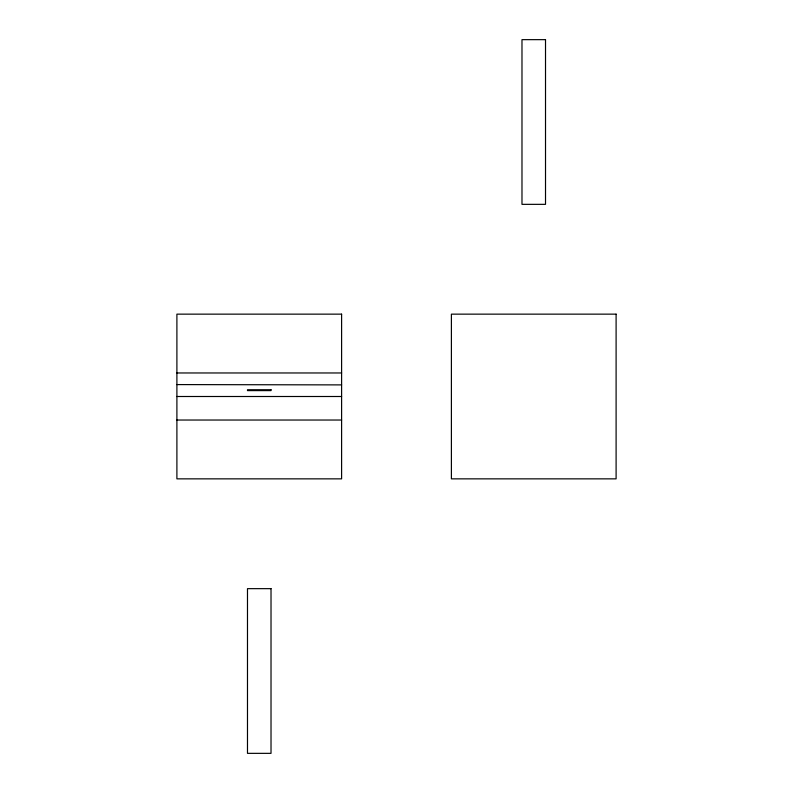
<?xml version="1.0" encoding="UTF-8"?>
<svg xmlns="http://www.w3.org/2000/svg" width="793" height="793" viewBox="0 0 793 793"><rect width="100%" height="100%" fill="white"/><g stroke="black" fill="none" stroke-linecap="round" stroke-linejoin="round"><path stroke-width="1.19" d="M176.898 372.968L341.605 372.968M176.898 396.5L341.605 396.5M176.898 420.032L341.605 420.032M176.898 384.585L341.605 384.892M545.515 39.65L521.982 39.65L521.982 204.346L545.515 204.346L545.515 39.65M341.605 314.147L176.898 314.147L176.898 478.853L341.605 478.853L341.605 314.147M616.102 314.147L451.395 314.147L451.395 478.853L616.102 478.853L616.102 314.147M271.018 389.73L247.485 389.73L247.485 390.612L271.018 390.612L271.018 389.73M271.018 588.654L247.485 588.654L247.485 753.35L271.018 753.35L271.018 588.654"/></g></svg>
